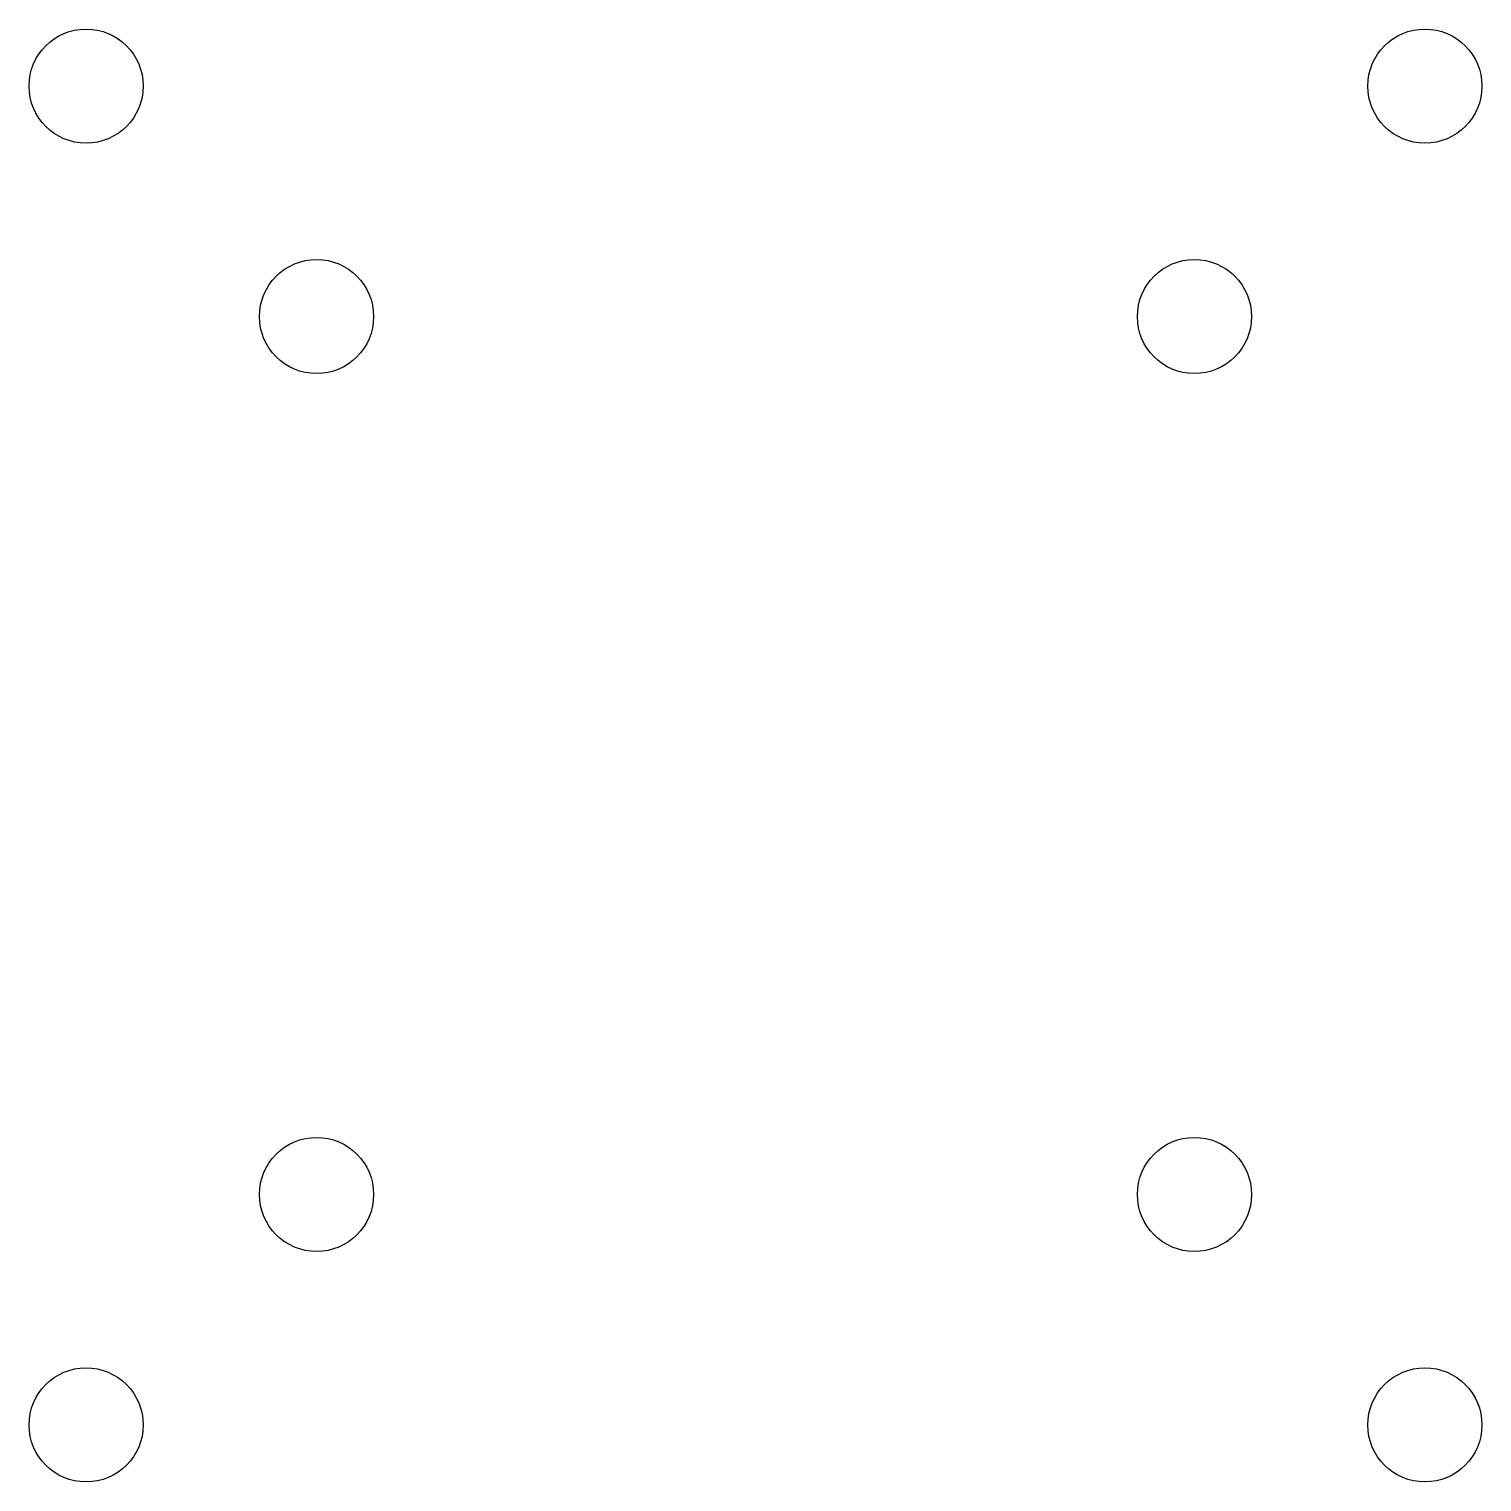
# Model space of a CAD drawing. Header units: inches. Extents: x -16.6 to 16.6, y -16.6 to 16.6.
import ezdxf

# ---------------------------------------------------------------- set-up
doc = ezdxf.new("R2010")
doc.units = ezdxf.units.IN
doc.header["$MEASUREMENT"] = 0

msp = doc.modelspace()

# ---------------------------------------------------------------- linework, layer by layer
for centre in [(-15.25, 15.25), (15.25, 15.25), (-10, 10), (10, 10), (-10, -10), (10, -10), (-15.25, -15.25), (15.25, -15.25)]:
    msp.add_circle(centre, 1.3)

doc.saveas('drawing.dxf')
